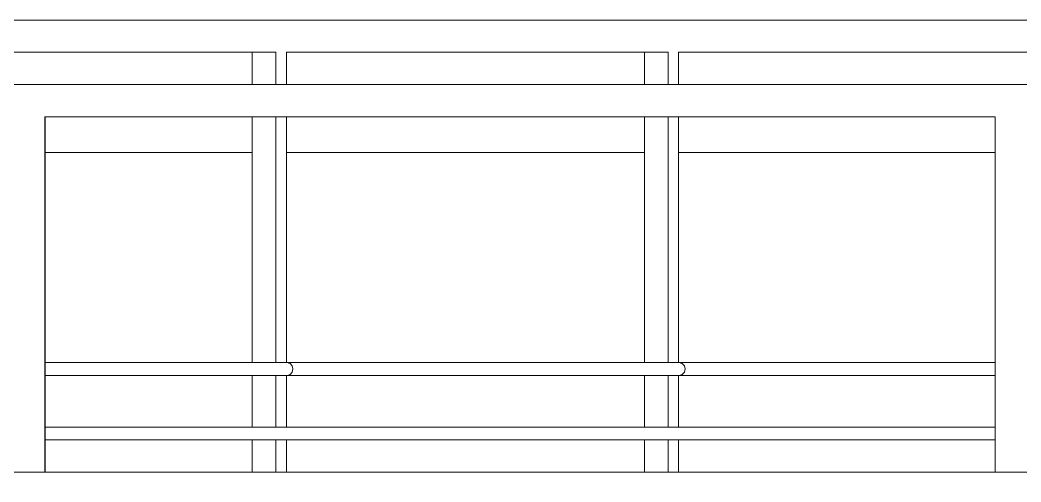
# Model space of a CAD drawing. Header units: millimetres. Extents: x -46169 to 174149, y -86316 to 18123.
# Drawn here: x 114139 to 115687, y -67873 to -67158 of the extents above; entities that cross this region are included whole.
import ezdxf

# ---------------------------------------------------------------- set-up
doc = ezdxf.new("R2010")
doc.units = ezdxf.units.MM
doc.header["$MEASUREMENT"] = 0
doc.linetypes.add('Wipeout_Contour', pattern=[1000, 0, -1000])
doc.layers.add('A04_A04_1_New_A-25-M_Curtain_Wall', color=7, linetype='Continuous')
doc.layers.add('A04_A04_1_New_A-25-M_Wall_Ext', color=7, linetype='Continuous')
doc.layers.add('A04_A04_1_New_A-25-M_Curtain_Wall_Pen_No__87', color=8, linetype='Continuous', lineweight=20)
doc.layers.add('A04_A04_1_New_A-25-M_Wall_Ext_Pen_No__87', color=8, linetype='Continuous', lineweight=20)
doc.layers.add('A04_A04_1_New_A-25-M_Wall_Ext_Pen_No__64', color=7, linetype='Continuous', lineweight=20, true_color=0x606060)

msp = doc.modelspace()

# ---------------------------------------------------------------- wipeouts: each hides what was drawn before it
at = {"color": 254, "linetype": 'Wipeout_Contour', "lineweight": 0, "ltscale": 532213.929721}
msp.add_wipeout([(114542.8, -67207.9), (115149.7, -67207.9), (115149.7, -67157.9), (114542.8, -67157.9)], dxfattribs=at).dxf.layer = 'A04_A04_1_New_A-25-M_Wall_Ext'
at = {"color": 254, "linetype": 'Wipeout_Contour', "lineweight": 0, "ltscale": 527442.8275}
msp.add_wipeout([(112647.4, -67307.9), (114157.4, -67307.9), (114157.4, -67257.9), (112647.4, -67257.9)], dxfattribs=at).dxf.layer = 'A04_A04_1_New_A-25-M_Wall_Ext'
at = {"color": 254, "linetype": 'Wipeout_Contour', "lineweight": 0, "ltscale": 531155.002563}
msp.add_wipeout([(114498.2, -67362.9), (114177.5, -67362.9), (114177.5, -67687.9), (114498.2, -67687.9)], dxfattribs=at).dxf.layer = 'A04_A04_1_New_A-25-M_Wall_Ext'
at = {"color": 254, "linetype": 'Wipeout_Contour', "lineweight": 0, "ltscale": 532844.083008}
msp.add_wipeout([(115105, -67362.9), (114550.9, -67362.9), (114550.9, -67687.9), (115105, -67687.9)], dxfattribs=at).dxf.layer = 'A04_A04_1_New_A-25-M_Wall_Ext'
at = {"color": 254, "linetype": 'Wipeout_Contour', "lineweight": 0, "ltscale": 534826.563275}
msp.add_wipeout([(115157.7, -67687.9), (115647.4, -67687.9), (115647.4, -67362.9), (115157.7, -67362.9)], dxfattribs=at).dxf.layer = 'A04_A04_1_New_A-25-M_Wall_Ext'
at = {"color": 254, "linetype": 'Wipeout_Contour', "lineweight": 0, "ltscale": 531607.858464}
msp.add_wipeout([(114177.5, -67707.9), (114177.5, -67787.9), (114498.2, -67787.9), (114498.2, -67707.9)], dxfattribs=at).dxf.layer = 'A04_A04_1_New_A-25-M_Wall_Ext'
at = {"color": 254, "linetype": 'Wipeout_Contour', "lineweight": 0, "ltscale": 533295.504959}
msp.add_wipeout([(114550.9, -67787.9), (115105, -67787.9), (115105, -67707.9), (114550.9, -67707.9)], dxfattribs=at).dxf.layer = 'A04_A04_1_New_A-25-M_Wall_Ext'
at = {"color": 254, "linetype": 'Wipeout_Contour', "lineweight": 0, "ltscale": 535276.312292}
msp.add_wipeout([(115647.4, -67707.9), (115157.7, -67707.9), (115157.7, -67787.9), (115647.4, -67787.9)], dxfattribs=at).dxf.layer = 'A04_A04_1_New_A-25-M_Wall_Ext'
at = {"color": 254, "linetype": 'Wipeout_Contour', "lineweight": 0, "ltscale": 531781.246177}
msp.add_wipeout([(114177.5, -67857.9), (114498.2, -67857.9), (114498.2, -67807.9), (114177.5, -67807.9)], dxfattribs=at).dxf.layer = 'A04_A04_1_New_A-25-M_Wall_Ext'
at = {"color": 254, "linetype": 'Wipeout_Contour', "lineweight": 0, "ltscale": 533468.344436}
msp.add_wipeout([(114550.9, -67807.9), (114550.9, -67857.9), (115105, -67857.9), (115105, -67807.9)], dxfattribs=at).dxf.layer = 'A04_A04_1_New_A-25-M_Wall_Ext'
at = {"color": 254, "linetype": 'Wipeout_Contour', "lineweight": 0, "ltscale": 535448.512288}
msp.add_wipeout([(115647.4, -67807.9), (115157.7, -67807.9), (115157.7, -67857.9), (115647.4, -67857.9)], dxfattribs=at).dxf.layer = 'A04_A04_1_New_A-25-M_Wall_Ext'

# ---------------------------------------------------------------- next in the draw order: wipeouts: each hides what was drawn before it
at = {"color": 254, "linetype": 'Wipeout_Contour', "lineweight": 0, "ltscale": 534310.541274}
msp.add_wipeout([(115149.7, -67207.9), (115756.5, -67207.9), (115756.5, -67157.9), (115149.7, -67157.9)], dxfattribs=at).dxf.layer = 'A04_A04_1_New_A-25-M_Wall_Ext'
at = {"color": 254, "linetype": 'Wipeout_Contour', "lineweight": 0, "ltscale": 531267.537235}
msp.add_wipeout([(114534.8, -67257.9), (114550.9, -67257.9), (114550.9, -67207.9), (114534.8, -67207.9)], dxfattribs=at).dxf.layer = 'A04_A04_1_New_A-25-M_Wall_Ext'
at = {"color": 254, "linetype": 'Wipeout_Contour', "lineweight": 0, "ltscale": 531805.300157}
msp.add_wipeout([(114534.8, -67687.9), (114550.9, -67687.9), (114550.9, -67307.9), (114534.8, -67307.9)], dxfattribs=at).dxf.layer = 'A04_A04_1_New_A-25-M_Wall_Ext'
at = {"color": 254, "linetype": 'Wipeout_Contour', "lineweight": 0, "ltscale": 532313.30046}
msp.add_wipeout([(114550.9, -67707.9), (114534.8, -67707.9), (114534.8, -67787.9), (114550.9, -67787.9)], dxfattribs=at).dxf.layer = 'A04_A04_1_New_A-25-M_Wall_Ext'
at = {"color": 254, "linetype": 'Wipeout_Contour', "lineweight": 0, "ltscale": 532486.458199}
msp.add_wipeout([(114550.9, -67807.9), (114534.8, -67807.9), (114534.8, -67857.9), (114550.9, -67857.9)], dxfattribs=at).dxf.layer = 'A04_A04_1_New_A-25-M_Wall_Ext'

# ---------------------------------------------------------------- next in the draw order: linework, layer by layer
at = {"layer": 'A04_A04_1_New_A-25-M_Wall_Ext_Pen_No__64', "linetype": 'Continuous'}
msp.add_line((115149.7, -67157.9), (115756.5, -67157.9), dxfattribs=at)

# ---------------------------------------------------------------- next in the draw order: wipeouts: each hides what was drawn before it
at = {"color": 254, "linetype": 'Wipeout_Contour', "lineweight": 0, "ltscale": 531176.637757}
msp.add_wipeout([(114534.8, -67207.9), (114498.2, -67207.9), (114498.2, -67257.9), (114534.8, -67257.9)], dxfattribs=at).dxf.layer = 'A04_A04_1_New_A-25-M_Wall_Ext'
at = {"color": 254, "linetype": 'Wipeout_Contour', "lineweight": 0, "ltscale": 531714.492572}
msp.add_wipeout([(114498.2, -67687.9), (114534.8, -67687.9), (114534.8, -67307.9), (114498.2, -67307.9)], dxfattribs=at).dxf.layer = 'A04_A04_1_New_A-25-M_Wall_Ext'
at = {"color": 254, "linetype": 'Wipeout_Contour', "lineweight": 0, "ltscale": 533324.029166}
msp.add_wipeout([(114559.9, -67702.9), (114556.6, -67706.6), (115163.4, -67706.6), (115166.8, -67702.9)], dxfattribs=at).dxf.layer = 'A04_A04_1_New_A-25-M_Wall_Ext'
at = {"color": 254, "linetype": 'Wipeout_Contour', "lineweight": 0, "ltscale": 532222.579567}
msp.add_wipeout([(114534.8, -67707.9), (114498.2, -67707.9), (114498.2, -67787.9), (114534.8, -67787.9)], dxfattribs=at).dxf.layer = 'A04_A04_1_New_A-25-M_Wall_Ext'
at = {"color": 254, "linetype": 'Wipeout_Contour', "lineweight": 0, "ltscale": 532395.766816}
msp.add_wipeout([(114498.2, -67857.9), (114534.8, -67857.9), (114534.8, -67807.9), (114498.2, -67807.9)], dxfattribs=at).dxf.layer = 'A04_A04_1_New_A-25-M_Wall_Ext'

# ---------------------------------------------------------------- next in the draw order: wipeouts: each hides what was drawn before it
at = {"color": 254, "linetype": 'Wipeout_Contour', "lineweight": 0, "ltscale": 530120.140898}
msp.add_wipeout([(114542.8, -67157.9), (113936, -67157.9), (113936, -67207.9), (114542.8, -67207.9)], dxfattribs=at).dxf.layer = 'A04_A04_1_New_A-25-M_Wall_Ext'
at = {"color": 254, "linetype": 'Wipeout_Contour', "lineweight": 0, "ltscale": 533323.122698}
msp.add_wipeout([(114561.1, -67697.9), (114559.9, -67702.9), (115166.8, -67702.9), (115168, -67697.9)], dxfattribs=at).dxf.layer = 'A04_A04_1_New_A-25-M_Wall_Ext'

# ---------------------------------------------------------------- next in the draw order: linework, layer by layer
at = {"layer": 'A04_A04_1_New_A-25-M_Wall_Ext_Pen_No__64', "linetype": 'Continuous'}
for p, q in [((113936, -67157.9), (114542.8, -67157.9)), ((114542.8, -67157.9), (115149.7, -67157.9)), ((113944, -67207.9), (114534.8, -67207.9))]:
    msp.add_line(p, q, dxfattribs=at)

# ---------------------------------------------------------------- next in the draw order: wipeouts: each hides what was drawn before it
at = {"color": 254, "linetype": 'Wipeout_Contour', "lineweight": 0, "ltscale": 533312.96764}
msp.add_wipeout([(115166.8, -67692.9), (114559.9, -67692.9), (114561.1, -67697.9), (115168, -67697.9)], dxfattribs=at).dxf.layer = 'A04_A04_1_New_A-25-M_Wall_Ext'
at = {"color": 254, "linetype": 'Wipeout_Contour', "lineweight": 0, "ltscale": 533315.444117}
msp.add_wipeout([(114552, -67707.9), (115158.8, -67707.9), (115163.4, -67706.6), (114556.6, -67706.6)], dxfattribs=at).dxf.layer = 'A04_A04_1_New_A-25-M_Wall_Ext'

# ---------------------------------------------------------------- next in the draw order: wipeouts: each hides what was drawn before it
at = {"color": 254, "linetype": 'Wipeout_Contour', "lineweight": 0, "ltscale": 531623.275494}
msp.add_wipeout([(114177.5, -67706.6), (114556.6, -67706.6), (114559.9, -67702.9), (114177.5, -67702.9)], dxfattribs=at).dxf.layer = 'A04_A04_1_New_A-25-M_Wall_Ext'
at = {"color": 254, "linetype": 'Wipeout_Contour', "lineweight": 0, "ltscale": 533296.28465}
msp.add_wipeout([(115163.4, -67689.3), (114556.6, -67689.3), (114559.9, -67692.9), (115166.8, -67692.9)], dxfattribs=at).dxf.layer = 'A04_A04_1_New_A-25-M_Wall_Ext'

# ---------------------------------------------------------------- next in the draw order: wipeouts: each hides what was drawn before it
at = {"color": 254, "linetype": 'Wipeout_Contour', "lineweight": 0, "ltscale": 533277.543503}
msp.add_wipeout([(115158.8, -67687.9), (114552, -67687.9), (114556.6, -67689.3), (115163.4, -67689.3)], dxfattribs=at).dxf.layer = 'A04_A04_1_New_A-25-M_Wall_Ext'
at = {"color": 254, "linetype": 'Wipeout_Contour', "lineweight": 0, "ltscale": 531618.38915}
msp.add_wipeout([(114177.5, -67697.9), (114177.5, -67702.9), (114559.9, -67702.9), (114561.1, -67697.9)], dxfattribs=at).dxf.layer = 'A04_A04_1_New_A-25-M_Wall_Ext'

# ---------------------------------------------------------------- next in the draw order: wipeouts: each hides what was drawn before it
at = {"color": 254, "linetype": 'Wipeout_Contour', "lineweight": 0, "ltscale": 531608.20158}
msp.add_wipeout([(114177.5, -67697.9), (114561.1, -67697.9), (114559.9, -67692.9), (114177.5, -67692.9)], dxfattribs=at).dxf.layer = 'A04_A04_1_New_A-25-M_Wall_Ext'
at = {"color": 254, "linetype": 'Wipeout_Contour', "lineweight": 0, "ltscale": 531621.545703}
msp.add_wipeout([(114556.6, -67706.6), (114177.5, -67706.6), (114177.5, -67707.9), (114552, -67707.9)], dxfattribs=at).dxf.layer = 'A04_A04_1_New_A-25-M_Wall_Ext'

# ---------------------------------------------------------------- next in the draw order: linework, layer by layer
at = {"layer": 'A04_A04_1_New_A-25-M_Wall_Ext_Pen_No__64', "linetype": 'Continuous'}
for p, q in [((114556.6, -67706.6), (114559.9, -67702.9)), ((114552, -67707.9), (114556.6, -67706.6))]:
    msp.add_line(p, q, dxfattribs=at)

# ---------------------------------------------------------------- next in the draw order: wipeouts: each hides what was drawn before it
at = {"color": 254, "linetype": 'Wipeout_Contour', "lineweight": 0, "ltscale": 531595.442331}
msp.add_wipeout([(114177.5, -67692.9), (114559.9, -67692.9), (114556.6, -67689.3), (114177.5, -67689.3)], dxfattribs=at).dxf.layer = 'A04_A04_1_New_A-25-M_Wall_Ext'

# ---------------------------------------------------------------- next in the draw order: linework, layer by layer
at = {"layer": 'A04_A04_1_New_A-25-M_Wall_Ext_Pen_No__64', "linetype": 'Continuous'}
msp.add_line((114559.9, -67702.9), (114561.1, -67697.9), dxfattribs=at)

# ---------------------------------------------------------------- next in the draw order: wipeouts: each hides what was drawn before it
at = {"color": 254, "linetype": 'Wipeout_Contour', "lineweight": 0, "ltscale": 531583.52442}
msp.add_wipeout([(114552, -67687.9), (114177.5, -67687.9), (114177.5, -67689.3), (114556.6, -67689.3)], dxfattribs=at).dxf.layer = 'A04_A04_1_New_A-25-M_Wall_Ext'

# ---------------------------------------------------------------- next in the draw order: linework, layer by layer
at = {"layer": 'A04_A04_1_New_A-25-M_Wall_Ext_Pen_No__64', "linetype": 'Continuous'}
for p, q in [((114556.6, -67689.3), (114552, -67687.9)), ((114559.9, -67692.9), (114556.6, -67689.3)), ((114561.1, -67697.9), (114559.9, -67692.9))]:
    msp.add_line(p, q, dxfattribs=at)

# ---------------------------------------------------------------- next in the draw order: wipeouts: each hides what was drawn before it
at = {"color": 254, "linetype": 'Wipeout_Contour', "lineweight": 0, "ltscale": 530651.214028}
msp.add_wipeout([(114177.4, -67307.9), (114137.4, -67307.9), (114137.4, -67857.9), (114177.4, -67857.9)], dxfattribs=at).dxf.layer = 'A04_A04_1_New_A-25-M_Wall_Ext'

# ---------------------------------------------------------------- next in the draw order: linework, layer by layer
at = {"layer": 'A04_A04_1_New_A-25-M_Wall_Ext_Pen_No__64', "linetype": 'Continuous'}
for p, q in [((114552, -67687.9), (114177.5, -67687.9)), ((114552, -67707.9), (114177.5, -67707.9))]:
    msp.add_line(p, q, dxfattribs=at)
at = {"layer": 'A04_A04_1_New_A-25-M_Wall_Ext_Pen_No__87', "linetype": 'Continuous'}
msp.add_line((114177.5, -67362.9), (114498.2, -67362.9), dxfattribs=at)

# ---------------------------------------------------------------- next in the draw order: wipeouts: each hides what was drawn before it
at = {"color": 254, "linetype": 'Wipeout_Contour', "lineweight": 0, "ltscale": 532646.171065}
msp.add_wipeout([(114157.4, -67307.9), (115667.4, -67307.9), (115667.4, -67257.9), (114157.4, -67257.9)], dxfattribs=at).dxf.layer = 'A04_A04_1_New_A-25-M_Wall_Ext'

# ---------------------------------------------------------------- next in the draw order: linework, layer by layer
at = {"layer": 'A04_A04_1_New_A-25-M_Wall_Ext_Pen_No__64', "linetype": 'Continuous'}
for p, q in [((114498.2, -67257.9), (114498.2, -67207.9)), ((114534.8, -67257.9), (114534.8, -67207.9)), ((114550.9, -67257.9), (114550.9, -67207.9)), ((112647.4, -67257.9), (114157.4, -67257.9)), ((114498.2, -67687.9), (114498.2, -67307.9)), ((114534.8, -67687.9), (114534.8, -67307.9)), ((114550.9, -67687.9), (114550.9, -67307.9))]:
    msp.add_line(p, q, dxfattribs=at)

# ---------------------------------------------------------------- next in the draw order: wipeouts: each hides what was drawn before it
at = {"color": 254, "linetype": 'Wipeout_Contour', "lineweight": 0, "ltscale": 533362.348237}
msp.add_wipeout([(115157.7, -67207.9), (115141.6, -67207.9), (115141.6, -67257.9), (115157.7, -67257.9)], dxfattribs=at).dxf.layer = 'A04_A04_1_New_A-25-M_Wall_Ext'
at = {"color": 254, "linetype": 'Wipeout_Contour', "lineweight": 0, "ltscale": 533898.002262}
msp.add_wipeout([(115157.7, -67307.9), (115141.6, -67307.9), (115141.6, -67687.9), (115157.7, -67687.9)], dxfattribs=at).dxf.layer = 'A04_A04_1_New_A-25-M_Wall_Ext'
at = {"color": 254, "linetype": 'Wipeout_Contour', "lineweight": 0, "ltscale": 535857.491878}
msp.add_wipeout([(115647.4, -67307.9), (115647.4, -67857.9), (115687.4, -67857.9), (115687.4, -67307.9)], dxfattribs=at).dxf.layer = 'A04_A04_1_New_A-25-M_Wall_Ext'

# ---------------------------------------------------------------- next in the draw order: linework, layer by layer
at = {"layer": 'A04_A04_1_New_A-25-M_Wall_Ext_Pen_No__64', "linetype": 'Continuous'}
for p, q in [((115157.7, -67257.9), (115157.7, -67207.9)), ((115157.7, -67207.9), (115748.5, -67207.9))]:
    msp.add_line(p, q, dxfattribs=at)
at = {"layer": 'A04_A04_1_New_A-25-M_Wall_Ext_Pen_No__87', "linetype": 'Continuous'}
msp.add_line((115157.7, -67362.9), (115647.4, -67362.9), dxfattribs=at)

# ---------------------------------------------------------------- next in the draw order: wipeouts: each hides what was drawn before it
at = {"color": 254, "linetype": 'Wipeout_Contour', "lineweight": 0, "ltscale": 533271.325985}
msp.add_wipeout([(115141.6, -67207.9), (115105, -67207.9), (115105, -67257.9), (115141.6, -67257.9)], dxfattribs=at).dxf.layer = 'A04_A04_1_New_A-25-M_Wall_Ext'
at = {"color": 254, "linetype": 'Wipeout_Contour', "lineweight": 0, "ltscale": 533807.071307}
msp.add_wipeout([(115141.6, -67307.9), (115105, -67307.9), (115105, -67687.9), (115141.6, -67687.9)], dxfattribs=at).dxf.layer = 'A04_A04_1_New_A-25-M_Wall_Ext'
at = {"color": 254, "linetype": 'Wipeout_Contour', "lineweight": 0, "ltscale": 401806.505437}
msp.add_wipeout([(115687.4, -67307.9), (115687.4, -67857.9), (115687.5, -67307.9)], dxfattribs=at).dxf.layer = 'A04_A04_1_New_A-25-M_Wall_Ext'
at = {"color": 254, "linetype": 'Wipeout_Contour', "lineweight": 0, "ltscale": 533671.167781}
msp.add_wipeout([(114177.5, -67787.9), (114177.5, -67789.3), (115647.4, -67789.3), (115647.4, -67787.9)], dxfattribs=at).dxf.layer = 'A04_A04_1_New_A-25-M_Wall_Ext'

# ---------------------------------------------------------------- next in the draw order: linework, layer by layer
at = {"layer": 'A04_A04_1_New_A-25-M_Wall_Ext_Pen_No__64', "linetype": 'Continuous'}
for p, q in [((114550.9, -67207.9), (115141.6, -67207.9)), ((115105, -67257.9), (115105, -67207.9)), ((115141.6, -67257.9), (115141.6, -67207.9)), ((114177.4, -67307.9), (115647.4, -67307.9)), ((115105, -67687.9), (115105, -67307.9)), ((115141.6, -67687.9), (115141.6, -67307.9))]:
    msp.add_line(p, q, dxfattribs=at)
at = {"layer": 'A04_A04_1_New_A-25-M_Wall_Ext_Pen_No__87', "linetype": 'Continuous'}
msp.add_line((114550.9, -67362.9), (115105, -67362.9), dxfattribs=at)

# ---------------------------------------------------------------- next in the draw order: wipeouts: each hides what was drawn before it
at = {"color": 254, "linetype": 'Wipeout_Contour', "lineweight": 0, "ltscale": 1061988.203704401}
msp.add_wipeout([(109930.2, -67857.9), (109930.2, -67907.9), (109935.2, -67907.9), (109935.2, -67887.9), (118175.2, -67887.9), (118175.2, -67907.9), (118180.2, -67907.9), (118180.2, -67857.9)], dxfattribs=at).dxf.layer = 'A04_A04_1_New_A-25-M_Curtain_Wall'
at = {"color": 254, "linetype": 'Wipeout_Contour', "lineweight": 0, "ltscale": 537867.004333}
msp.add_wipeout([(115667.4, -67307.9), (117177.4, -67307.9), (117177.4, -67257.9), (115667.4, -67257.9)], dxfattribs=at).dxf.layer = 'A04_A04_1_New_A-25-M_Wall_Ext'
at = {"color": 254, "linetype": 'Wipeout_Contour', "lineweight": 0, "ltscale": 533676.248967}
msp.add_wipeout([(114177.5, -67789.3), (114177.5, -67792.9), (115647.4, -67792.9), (115647.4, -67789.3)], dxfattribs=at).dxf.layer = 'A04_A04_1_New_A-25-M_Wall_Ext'

# ---------------------------------------------------------------- next in the draw order: linework, layer by layer
at = {"layer": 'A04_A04_1_New_A-25-M_Wall_Ext_Pen_No__64', "linetype": 'Continuous'}
for p, q in [((114157.4, -67257.9), (115667.4, -67257.9)), ((115667.4, -67257.9), (117177.4, -67257.9))]:
    msp.add_line(p, q, dxfattribs=at)

# ---------------------------------------------------------------- next in the draw order: wipeouts: each hides what was drawn before it
at = {"color": 254, "linetype": 'Wipeout_Contour', "lineweight": 0, "ltscale": 533685.050073}
msp.add_wipeout([(115647.4, -67792.9), (114177.5, -67792.9), (114177.5, -67797.9), (115647.4, -67797.9)], dxfattribs=at).dxf.layer = 'A04_A04_1_New_A-25-M_Wall_Ext'

# ---------------------------------------------------------------- next in the draw order: linework, layer by layer
at = {"layer": 'A04_A04_1_New_A-25-M_Wall_Ext_Pen_No__64', "linetype": 'Continuous'}
for p, q in [((114498.2, -67787.9), (114498.2, -67707.9)), ((114534.8, -67787.9), (114534.8, -67707.9)), ((114550.9, -67787.9), (114550.9, -67707.9))]:
    msp.add_line(p, q, dxfattribs=at)

# ---------------------------------------------------------------- next in the draw order: wipeouts: each hides what was drawn before it
at = {"color": 254, "linetype": 'Wipeout_Contour', "lineweight": 0, "ltscale": 534404.012186}
msp.add_wipeout([(115157.7, -67707.9), (115141.6, -67707.9), (115141.6, -67787.9), (115157.7, -67787.9)], dxfattribs=at).dxf.layer = 'A04_A04_1_New_A-25-M_Wall_Ext'
at = {"color": 254, "linetype": 'Wipeout_Contour', "lineweight": 0, "ltscale": 533695.2132}
msp.add_wipeout([(114177.5, -67802.9), (115647.4, -67802.9), (115647.4, -67797.9), (114177.5, -67797.9)], dxfattribs=at).dxf.layer = 'A04_A04_1_New_A-25-M_Wall_Ext'

# ---------------------------------------------------------------- next in the draw order: wipeouts: each hides what was drawn before it
at = {"color": 254, "linetype": 'Wipeout_Contour', "lineweight": 0, "ltscale": 535201.600038}
msp.add_wipeout([(115166.8, -67702.9), (115163.4, -67706.6), (115647.4, -67706.6), (115647.4, -67702.9)], dxfattribs=at).dxf.layer = 'A04_A04_1_New_A-25-M_Wall_Ext'
at = {"color": 254, "linetype": 'Wipeout_Contour', "lineweight": 0, "ltscale": 534313.167379}
msp.add_wipeout([(115105, -67707.9), (115105, -67787.9), (115141.6, -67787.9), (115141.6, -67707.9)], dxfattribs=at).dxf.layer = 'A04_A04_1_New_A-25-M_Wall_Ext'
at = {"color": 254, "linetype": 'Wipeout_Contour', "lineweight": 0, "ltscale": 533704.015128}
msp.add_wipeout([(114177.5, -67806.6), (115647.4, -67806.6), (115647.4, -67802.9), (114177.5, -67802.9)], dxfattribs=at).dxf.layer = 'A04_A04_1_New_A-25-M_Wall_Ext'

# ---------------------------------------------------------------- next in the draw order: linework, layer by layer
at = {"layer": 'A04_A04_1_New_A-25-M_Wall_Ext_Pen_No__64', "linetype": 'Continuous'}
for p, q in [((115105, -67787.9), (115105, -67707.9)), ((115141.6, -67787.9), (115141.6, -67707.9)), ((114177.5, -67787.9), (115647.4, -67787.9))]:
    msp.add_line(p, q, dxfattribs=at)

# ---------------------------------------------------------------- next in the draw order: wipeouts: each hides what was drawn before it
at = {"color": 254, "linetype": 'Wipeout_Contour', "lineweight": 0, "ltscale": 535196.786608}
msp.add_wipeout([(115168, -67697.9), (115166.8, -67702.9), (115647.4, -67702.9), (115647.4, -67697.9)], dxfattribs=at).dxf.layer = 'A04_A04_1_New_A-25-M_Wall_Ext'
at = {"color": 254, "linetype": 'Wipeout_Contour', "lineweight": 0, "ltscale": 533709.097046}
msp.add_wipeout([(114177.5, -67807.9), (115647.4, -67807.9), (115647.4, -67806.6), (114177.5, -67806.6)], dxfattribs=at).dxf.layer = 'A04_A04_1_New_A-25-M_Wall_Ext'

# ---------------------------------------------------------------- next in the draw order: linework, layer by layer
at = {"layer": 'A04_A04_1_New_A-25-M_Wall_Ext_Pen_No__64', "linetype": 'Continuous'}
for p, q in [((114177.4, -67857.9), (114177.4, -67307.9)), ((114177.5, -67857.9), (114177.5, -67307.9)), ((114498.2, -67857.9), (114498.2, -67807.9)), ((114534.8, -67857.9), (114534.8, -67807.9)), ((114550.9, -67857.9), (114550.9, -67807.9))]:
    msp.add_line(p, q, dxfattribs=at)

# ---------------------------------------------------------------- next in the draw order: wipeouts: each hides what was drawn before it
at = {"color": 254, "linetype": 'Wipeout_Contour', "lineweight": 0, "ltscale": 535186.667144}
msp.add_wipeout([(115166.8, -67692.9), (115168, -67697.9), (115647.4, -67697.9), (115647.4, -67692.9)], dxfattribs=at).dxf.layer = 'A04_A04_1_New_A-25-M_Wall_Ext'
at = {"color": 254, "linetype": 'Wipeout_Contour', "lineweight": 0, "ltscale": 535199.821932}
msp.add_wipeout([(115163.4, -67706.6), (115158.8, -67707.9), (115647.4, -67707.9), (115647.4, -67706.6)], dxfattribs=at).dxf.layer = 'A04_A04_1_New_A-25-M_Wall_Ext'
at = {"color": 254, "linetype": 'Wipeout_Contour', "lineweight": 0, "ltscale": 534576.492681}
msp.add_wipeout([(115141.6, -67857.9), (115157.7, -67857.9), (115157.7, -67807.9), (115141.6, -67807.9)], dxfattribs=at).dxf.layer = 'A04_A04_1_New_A-25-M_Wall_Ext'

# ---------------------------------------------------------------- next in the draw order: linework, layer by layer
at = {"layer": 'A04_A04_1_New_A-25-M_Wall_Ext_Pen_No__64', "linetype": 'Continuous'}
for p, q in [((115163.4, -67706.6), (115166.8, -67702.9)), ((115158.8, -67707.9), (114552, -67707.9)), ((115157.7, -67787.9), (115157.7, -67707.9)), ((115158.8, -67707.9), (115163.4, -67706.6)), ((115647.4, -67707.9), (115158.8, -67707.9)), ((115157.7, -67857.9), (115157.7, -67807.9))]:
    msp.add_line(p, q, dxfattribs=at)

# ---------------------------------------------------------------- next in the draw order: wipeouts: each hides what was drawn before it
at = {"color": 254, "linetype": 'Wipeout_Contour', "lineweight": 0, "ltscale": 535173.952948}
msp.add_wipeout([(115163.4, -67689.3), (115166.8, -67692.9), (115647.4, -67692.9), (115647.4, -67689.3)], dxfattribs=at).dxf.layer = 'A04_A04_1_New_A-25-M_Wall_Ext'
at = {"color": 254, "linetype": 'Wipeout_Contour', "lineweight": 0, "ltscale": 534485.677143}
msp.add_wipeout([(115105, -67857.9), (115141.6, -67857.9), (115141.6, -67807.9), (115105, -67807.9)], dxfattribs=at).dxf.layer = 'A04_A04_1_New_A-25-M_Wall_Ext'

# ---------------------------------------------------------------- next in the draw order: linework, layer by layer
at = {"layer": 'A04_A04_1_New_A-25-M_Curtain_Wall_Pen_No__87', "linetype": 'Continuous'}
msp.add_line((118180.2, -67857.9), (109930.2, -67857.9), dxfattribs=at)
at = {"layer": 'A04_A04_1_New_A-25-M_Wall_Ext_Pen_No__64', "linetype": 'Continuous'}
for p, q in [((115166.8, -67702.9), (115168, -67697.9)), ((114177.5, -67807.9), (115647.4, -67807.9)), ((115105, -67857.9), (115105, -67807.9)), ((115141.6, -67857.9), (115141.6, -67807.9))]:
    msp.add_line(p, q, dxfattribs=at)

# ---------------------------------------------------------------- next in the draw order: wipeouts: each hides what was drawn before it
at = {"color": 254, "linetype": 'Wipeout_Contour', "lineweight": 0, "ltscale": 535162.054843}
msp.add_wipeout([(115158.8, -67687.9), (115163.4, -67689.3), (115647.4, -67689.3), (115647.4, -67687.9)], dxfattribs=at).dxf.layer = 'A04_A04_1_New_A-25-M_Wall_Ext'

# ---------------------------------------------------------------- next in the draw order: linework, layer by layer
at = {"layer": 'A04_A04_1_New_A-25-M_Wall_Ext_Pen_No__64', "linetype": 'Continuous'}
for p, q in [((115157.7, -67687.9), (115157.7, -67307.9)), ((115647.4, -67857.9), (115647.4, -67307.9)), ((115158.8, -67687.9), (114552, -67687.9)), ((115163.4, -67689.3), (115158.8, -67687.9)), ((115647.4, -67687.9), (115158.8, -67687.9)), ((115166.8, -67692.9), (115163.4, -67689.3)), ((115168, -67697.9), (115166.8, -67692.9))]:
    msp.add_line(p, q, dxfattribs=at)

doc.saveas('drawing.dxf')
